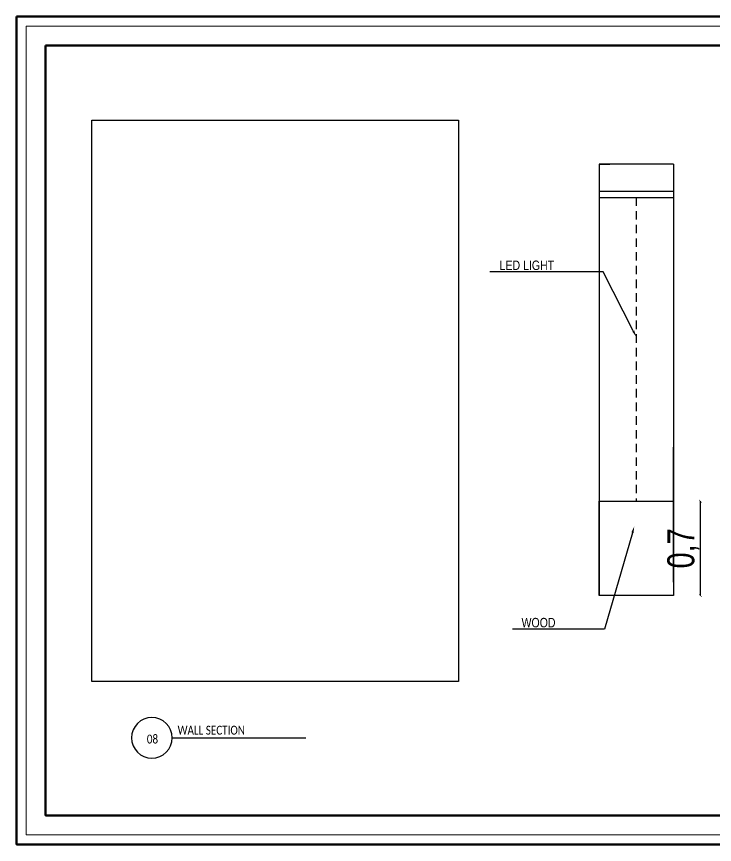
# Model space of a CAD drawing. Header units: inches. Extents: x -279 to 561, y -345 to 342.
# Drawn here: x -234.27 to -220.99, y 30.41 to 46.18 of the extents above; entities that cross this region are included whole.
import ezdxf
from ezdxf import colors
from ezdxf.entities.mleader import LeaderData, LeaderLine
from ezdxf.enums import TextEntityAlignment as Align
from ezdxf.math import Vec2, Vec3

# ---------------------------------------------------------------- set-up
doc = ezdxf.new("R2010")
doc.units = ezdxf.units.IN
doc.header["$LTSCALE"] = 0.5
doc.header["$MEASUREMENT"] = 0
doc.header["$XCLIPFRAME"] = 2
doc.linetypes.add('ECG_Line-Ptrn-Sold', pattern=[9144001.0, 9144000.0, -1])
doc.linetypes.add('HIDDEN2', pattern=[0.1875, 0.125, -0.0625])
doc.layers.add('A-ANNO-NOTE', color=131, linetype='ECG_Line-Ptrn-Sold', lineweight=13)
doc.layers.add('G-ANNO-HLIN', color=5, linetype='Continuous', lineweight=50)
for name, color, linetype in [('A-ANNO-SYMB', 3, 'Continuous'), ('CADER', 7, 'Continuous'), ('LIGHT', 2, 'Continuous'), ('TEXT', 3, 'Continuous'), ('WAL', 7, 'Continuous')]:
    doc.layers.add(name, color=color, linetype=linetype)
doc.styles.add('ROM', font='AGENCYR.TTF', dxfattribs={"width": 0.8})
doc.styles.get("Standard").update_dxf_attribs({"font": 'arial.ttf'})
doc.styles.add('T25-100', font='calibri.ttf', dxfattribs={"width": 0.8, "height": 250})
doc.styles.add('T35-100', font='calibri.ttf', dxfattribs={"width": 0.8, "height": 350})
doc.dimstyles.new('Copy(9) of ISO-25', dxfattribs={"dimtxt": 0.2, "dimasz": 0.02, "dimexe": 0.05, "dimexo": 0.05, "dimgap": 0.02, "dimtad": 1, "dimtxsty": 'ROM', "dimblk": 'ARCHTICK', "dimcen": 0.03, "dimse1": 1, "dimse2": 1, "dimclrd": 248, "dimclrt": 248, "dimadec": 0, "dimazin": 0, "dimtfac": 1, "dimtmove": 0, "dimatfit": 3, "dimldrblk": 'DOT', "dimfxl": 1, "dimarcsym": 0})
picture_1 = doc.add_image_def('image7.jpg', size_in_pixel=(1356, 2160))

# ---------------------------------------------------------------- blocks, each defined once
blk = doc.blocks.new('*U472')
at = {"layer": 'A-ANNO-SYMB'}
blk.add_line((800, 0), (6055, 0), dxfattribs=at)
for start, end in [(0, 180), (180, 0)]:
    blk.add_arc((0, 0), 800, start, end, dxfattribs=at)
at = {"style": 'T25-100', "width": 0.8}
blk.add_attdef('SCALE', (1109, -305), '', height=250, dxfattribs=at)
at = {"layer": 'A-ANNO-SYMB', "linetype": 'Continuous', "style": 'T35-100', "width": 0.8}
blk.add_attdef('VIEWNAME', (1012, 125), '', height=350, dxfattribs=at)
blk.add_attdef('V_No', text='', height=350, dxfattribs=at).set_placement((23, -49), align=Align.MIDDLE_CENTER)
blk = doc.blocks.new('_ArchTick')
at = {"color": 0, "linetype": 'ByBlock', "const_width": 0.15}
blk.add_lwpolyline([(-0.5, -0.5), (0.5, 0.5)], dxfattribs=at)
blk = doc.blocks.new('*D508')
at = {"layer": 'Defpoints', "color": 0, "transparency": 16777216}
for p in [(-191.9292, -81.1108), (-191.6091, -81.1108), (-191.9292, -81.8108)]:
    blk.add_point(p, dxfattribs=at)
at = {"layer": 'WAL', "color": 248, "lineweight": -2, "transparency": 16777216}
blk.add_line((-191.6091, -81.8108), (-191.6091, -81.1108), dxfattribs=at)
at = {"layer": 'WAL', "color": 248, "lineweight": -2, "transparency": 16777216, "xscale": 0.02, "yscale": 0.02, "zscale": 0.02}
for p, rotation in [((-191.6091, -81.1108), 90), ((-191.6091, -81.8108), 270)]:
    blk.add_blockref('_ArchTick', p, dxfattribs=dict(at, rotation=rotation))
at = {"layer": 'WAL', "color": 248, "transparency": 16777216, "insert": (-191.7361, -81.4608), "char_height": 0.2, "attachment_point": 5, "rotation": 90, "style": 'ROM'}
blk.add_mtext('0,7', dxfattribs=at)
blk = doc.blocks.new('_DOT')
at = {"color": 0, "linetype": 'ByBlock'}
blk.add_line((-0.5, 0), (-1, 0), dxfattribs=at)
at = {"color": 0, "linetype": 'ByBlock', "const_width": 0.5}
blk.add_lwpolyline([(-0.25, 0, 1), (0.25, 0, 1)], format="xyb", close=True, dxfattribs=at)
blk = doc.blocks.new('EWF')
for p, q in [((-192.3598, -78.6108), (-192.3598, -81.8108)), ((-191.8098, -78.6108), (-192.3598, -78.6108)), ((-192.3598, -78.6108), (-192.2798, -78.6108)), ((-192.3598, -78.6108), (-192.3598, -78.8108)), ((-191.8098, -78.6108), (-191.8898, -78.6108)), ((-191.8098, -78.6108), (-191.8098, -81.8108)), ((-192.3598, -78.8108), (-191.8098, -78.8108)), ((-192.3598, -78.8583), (-191.8098, -78.8583)), ((-191.8098, -81.7108), (-191.8098, -80.7108)), ((-192.3598, -81.8108), (-192.3598, -81.1108)), ((-192.3598, -81.1108), (-191.8098, -81.1108)), ((-192.3598, -81.8108), (-192.3598, -81.7108)), ((-191.8098, -81.8108), (-192.3598, -81.8108))]:
    blk.add_line(p, q)
at = {"layer": 'LIGHT', "color": 1, "linetype": 'HIDDEN2'}
blk.add_line((-192.0848, -78.8583), (-192.0848, -81.1108), dxfattribs=at)
at = {"layer": 'WAL'}
dim = blk.add_linear_dim(base=(-191.6091, -81.1108), p1=(-191.9292, -81.8108), p2=(-191.9292, -81.1108), angle=90, dimstyle='Copy(9) of ISO-25', dxfattribs=at)
dim.commit()
dim.dimension.update_dxf_attribs({"geometry": '*D508', "text_midpoint": (-191.7361, -81.4608)})
at = {"layer": 'TEXT', "color": 7, "lineweight": 15, "ltscale": 8e-05}
ml = blk.add_multileader_mtext('Standard', dxfattribs=at)
ml.set_content('{\\fArial|b0|i0|c0|p34;\\W0.8;LED LIGHT}', color=7)
ml.set_leader_properties()
ml.build(insert=Vec2(0, 0))
ml.multileader.update_dxf_attribs({"text_right_attachment_type": 6, "dogleg_length": 0.2, "arrow_head_size": 0.05})
ctx = ml.context
ctx.base_point, ctx.char_height, ctx.arrow_head_size, ctx.landing_gap_size, ctx.plane_origin = Vec3(-193.1842, -79.3615), 0.07, 0.05, 0.09, Vec3(-193.5795, -79.3622)
ctx.right_attachment, ctx.text_align_type = 6, 1
notes = []
notes.append((ctx, [(0, (1, 1, 0), (-192.3314, -79.4099), (-1, 0), 0.2758, [(0, [(-192.0848, -79.8921)], 0, [])])]))
ctx.mtext.insert, ctx.mtext.alignment, ctx.mtext.flow_direction = Vec3(-192.8957, -79.3259), 2, 5
ml = blk.add_multileader_mtext('Standard', dxfattribs=at)
ml.set_content('{\\W0.8;WOOD }', color=7)
ml.set_leader_properties()
ml.build(insert=Vec2(0, 0))
ml.multileader.update_dxf_attribs({"text_right_attachment_type": 6, "dogleg_length": 0.2, "arrow_head_size": 0.05})
ctx = ml.context
ctx.base_point, ctx.char_height, ctx.arrow_head_size, ctx.landing_gap_size, ctx.plane_origin = Vec3(-193.0228, -82.0119), 0.07, 0.05, 0.09, Vec3(-190.8903, -80.2769)
ctx.right_attachment, ctx.text_align_type = 6, 1
notes.append((ctx, [(0, (1, 1, 0), (-192.32, -82.0603), (-1, 0), 0.2758, [(0, [(-192.0994, -81.2968)], 0, [])])]))
ctx.mtext.insert, ctx.mtext.alignment, ctx.mtext.flow_direction = Vec3(-192.8093, -81.9763), 2, 5
for ctx, leaders in notes:
    for number, flags, end, landing, length, lines in leaders:
        leader = LeaderData()
        leader.index, (leader.has_last_leader_line, leader.has_dogleg_vector, leader.attachment_direction) = number, flags
        leader.last_leader_point, leader.dogleg_vector, leader.dogleg_length = Vec3(end), Vec3(landing), length
        for number, points, colour, breaks in lines:
            line = LeaderLine()
            line.index, line.vertices, line.color, line.breaks = number, Vec3.list(points), colors.encode_raw_color(colour), breaks
            leader.lines.append(line)
        ctx.leaders.append(leader)

msp = doc.modelspace()

# ---------------------------------------------------------------- linework, layer by layer
at = {"layer": 'CADER', "lineweight": 18}
for points in [[(-234.271, 46.18), (-210.562, 46.18), (-210.562, 30.407), (-234.271, 30.407)], [(-234.091, 45.999), (-210.743, 45.999), (-210.743, 30.587), (-234.091, 30.587)]]:
    msp.add_lwpolyline(points, close=True, dxfattribs=at)
at = {"layer": 'G-ANNO-HLIN', "color": 0}
for points in [[(-234.271, 46.18), (-210.562, 46.18), (-210.562, 30.407), (-234.271, 30.407)], [(-233.718, 45.627), (-211.115, 45.627), (-211.115, 30.96), (-233.718, 30.96)]]:
    msp.add_lwpolyline(points, close=True, dxfattribs=at)

# ---------------------------------------------------------------- block references
at = {"xscale": 2.568558970385562, "yscale": 2.568558970385562, "zscale": 2.568558970385562}
msp.add_blockref('EWF', (270.907, 245.284), dxfattribs=at)
at = {"layer": 'A-ANNO-NOTE', "color": 5}
ref = msp.add_blockref('*U472', (-231.695, 32.438), dxfattribs=dict(at, xscale=0.0004841673474335064, yscale=0.0004841673474335064, zscale=0.0004841673474335064))
ref.add_attrib('VIEWNAME', 'WALL SECTION ', (-231.205, 32.499), dxfattribs={"layer": 'A-ANNO-SYMB', "linetype": 'Continuous', "height": 0.16946, "style": 'T35-100', "width": 0.8})
ref.add_attrib('V_No', '08', dxfattribs={"layer": 'A-ANNO-SYMB', "linetype": 'Continuous', "height": 0.1695, "style": 'T35-100', "width": 0.8}).set_placement((-231.684, 32.415), align=Align.MIDDLE_CENTER)

# ---------------------------------------------------------------- pictures from other files: only their frames are drawn
image = msp.add_image(picture_1, insert=(-233.117, 32.87), size_in_units=(7.257, 11.56))
image.set_boundary_path([(51.9, 42), (1355.5, 2039.87)])

doc.saveas('drawing.dxf')
